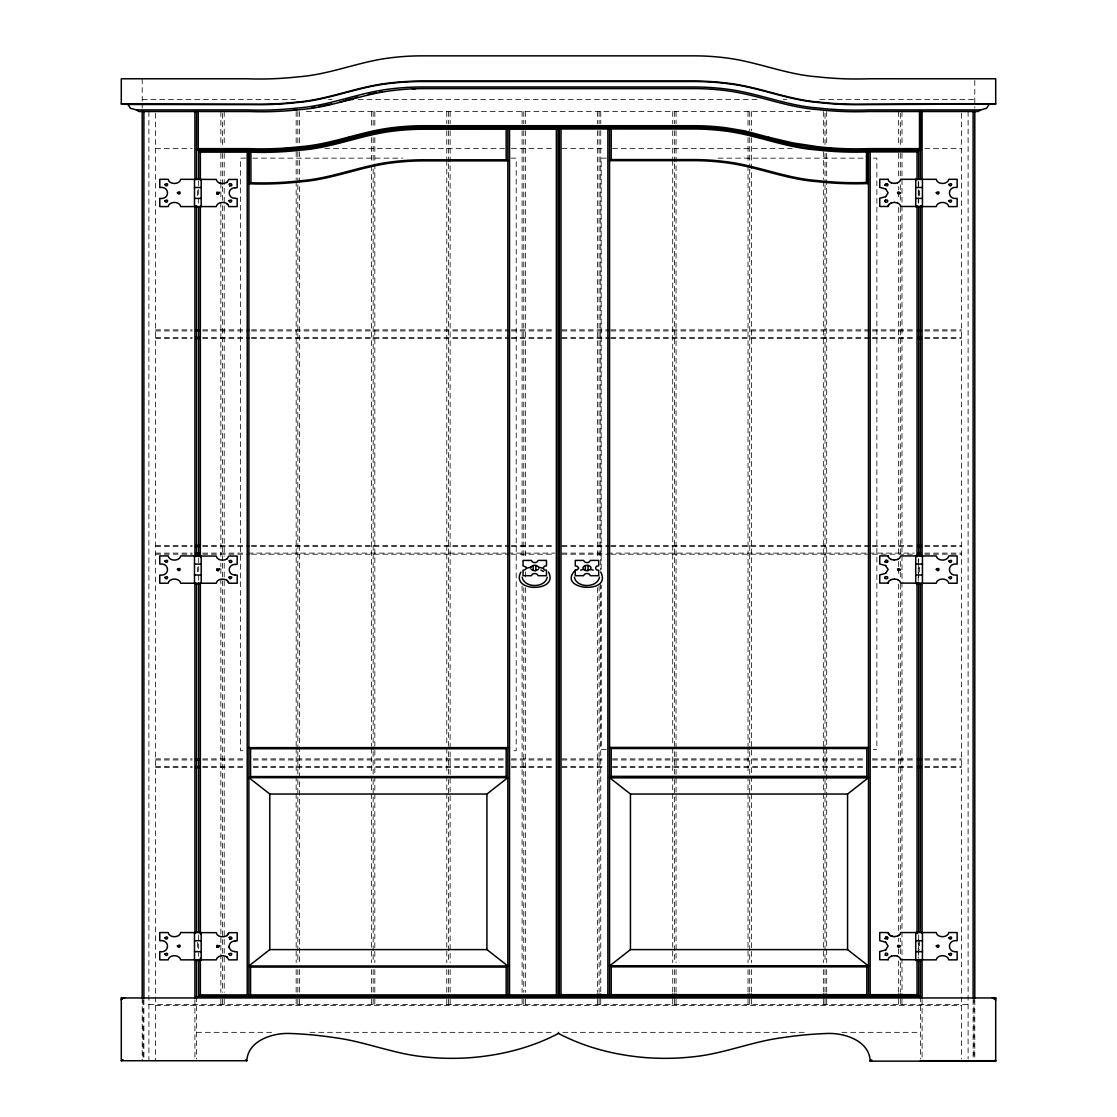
<?xml version="1.0" encoding="UTF-8"?>
<svg xmlns="http://www.w3.org/2000/svg" width="1117" height="1117" viewBox="0 0 1117 1117"><rect width="100%" height="100%" fill="white"/><g stroke="black" fill="none" stroke-linecap="round" stroke-linejoin="round"><path stroke-width="0.75" stroke-dasharray="5 3.75" d="M142.208 99.511L295.488 99.511M328.58 99.511L332.07 99.511M358.194 99.511L758.806 99.511M783.199 99.511L786.675 99.511M819.766 99.511L974.792 99.511M306.379 111.518L811.403 111.518M155.598 148.645L192.222 148.645M324.782 148.645L504.437 148.645M511.404 148.645L555.009 148.645M561.991 148.645L605.596 148.645M612.563 148.645L792.218 148.645M924.778 148.645L961.402 148.645M245.754 158.139L240.518 158.139L240.518 750.708L245.754 750.708M252.735 158.139L402.79 158.139M510.972 158.139L516.208 158.139L516.208 750.708L510.972 750.708M606.405 158.139L601.169 158.139L601.169 571.569M718.077 158.139L864.656 158.139M873.382 158.139L876.873 158.139L876.873 749.493L873.382 749.493M155.598 329.864L192.222 329.864M202.694 329.864L249.775 329.864M251.52 329.864L509.659 329.864M511.404 329.864L555.009 329.864M561.991 329.864L609.086 329.864M610.831 329.864L870.702 329.864M872.447 329.864L914.306 329.864M924.778 329.864L961.402 329.864M155.598 330.953L192.222 330.953M202.694 330.953L249.775 330.953M251.52 330.953L509.659 330.953M511.404 330.953L555.009 330.953M561.991 330.953L609.086 330.953M610.831 330.953L870.702 330.953M872.447 330.953L914.306 330.953M924.778 330.953L961.402 330.953M155.598 337.502L192.222 337.502M202.694 337.502L249.775 337.502M251.52 337.502L509.659 337.502M511.404 337.502L555.009 337.502M561.991 337.502L609.086 337.502M610.831 337.502L870.702 337.502M872.447 337.502L914.306 337.502M924.778 337.502L961.402 337.502M155.598 338.591L192.222 338.591M202.694 338.591L249.775 338.591M251.52 338.591L509.659 338.591M511.404 338.591L555.009 338.591M561.991 338.591L609.086 338.591M610.831 338.591L870.702 338.591M872.447 338.591L914.306 338.591M924.778 338.591L961.402 338.591M155.598 545.459L192.222 545.459M202.694 545.459L249.775 545.459M251.52 545.459L509.659 545.459M511.404 545.459L555.009 545.459M561.991 545.459L609.086 545.459M610.831 545.459L870.702 545.459M872.447 545.459L914.306 545.459M924.778 545.459L961.402 545.459M155.598 546.548L192.222 546.548M202.694 546.548L249.775 546.548M251.52 546.548L509.659 546.548M511.404 546.548L555.009 546.548M561.991 546.548L609.086 546.548M610.831 546.548L870.702 546.548M872.447 546.548L914.306 546.548M924.778 546.548L961.402 546.548M155.598 553.11L192.222 553.11M202.694 553.11L246.299 553.11M248.03 553.11L506.169 553.11M507.914 553.11L555.009 553.11M561.991 553.11L605.596 553.11M607.341 553.11L867.225 553.11M868.97 553.11L914.306 553.11M924.778 553.11L961.402 553.11M155.598 554.2L192.222 554.2M202.694 554.2L249.775 554.2M251.52 554.2L509.659 554.2M511.404 554.2L555.009 554.2M561.991 554.2L609.086 554.2M610.831 554.2L870.702 554.2M872.447 554.2L914.306 554.2M924.778 554.2L961.402 554.2M606.405 749.493L601.169 749.493L601.169 585.517M155.598 758.89L192.222 758.89M202.694 758.89L246.299 758.89M253.266 758.89L504.437 758.89M511.404 758.89L555.009 758.89M561.991 758.89L605.596 758.89M612.563 758.89L863.734 758.89M872.447 758.89L914.306 758.89M924.778 758.89L961.402 758.89M155.598 759.979L192.222 759.979M202.694 759.979L246.299 759.979M253.266 759.979L504.437 759.979M511.404 759.979L555.009 759.979M561.991 759.979L605.596 759.979M612.563 759.979L863.734 759.979M872.447 759.979L914.306 759.979M924.778 759.979L961.402 759.979M155.598 766.527L192.222 766.527M202.694 766.527L246.299 766.527M253.266 766.527L504.437 766.527M511.404 766.527L555.009 766.527M561.991 766.527L605.596 766.527M612.563 766.527L863.734 766.527M872.447 766.527L914.306 766.527M924.778 766.527L961.402 766.527M155.598 767.616L192.222 767.616M202.694 767.616L246.299 767.616M253.266 767.616L504.437 767.616M511.404 767.616L555.009 767.616M561.991 767.616L605.596 767.616M612.563 767.616L863.734 767.616M872.447 767.616L914.306 767.616M924.778 767.616L961.402 767.616M148.896 1004.504L968.104 1004.504M155.598 1005.607L961.402 1005.607M196.592 1032.345L275.075 1032.345M309.967 1032.345L554.144 1032.345M562.856 1032.345L807.033 1032.345M841.925 1032.345L920.408 1032.345M974.792 80.494L974.792 108.098M974.792 999.659L974.792 1058.986M973.954 997.956L973.954 1058.986M973.116 999.659L973.116 1058.986M968.104 111.518L968.104 1058.986M961.402 113.208L961.402 1058.986M922.083 999.659L922.083 1058.986M920.408 996.867L920.408 1058.986M919.486 190.616L919.486 196.843M919.486 567.241L919.486 571.918M919.486 940.737L919.486 950.106M918.705 182.183L918.705 196.117M918.705 197.863L918.705 203.085M918.705 558.486L918.705 561.977M918.705 563.722L918.705 581.147M918.705 934.803L918.705 948.738M918.705 950.483L918.705 957.451M918.23 180.996L918.244 196.285M918.23 197.988L918.244 203.071M918.244 559.324L918.23 581.399M918.244 939.341L918.23 958.023M901.991 111.518L901.991 146.411M901.991 153.378L901.991 992.301M901.991 999.282L901.991 1004.504M900.316 113.264L900.316 146.411M900.316 153.378L900.316 177.798M900.316 184.78L900.316 193.492M900.316 195.238L900.316 200.474M900.316 207.455L900.316 554.535M900.316 561.502L900.316 570.228M900.316 571.974L900.316 577.196M900.316 584.177L900.316 929.512M900.316 938.238L900.316 941.729M900.316 948.696L900.316 955.677M900.316 962.645L900.316 992.301M900.316 999.282L900.316 1004.504M898.654 111.518L898.654 146.411M898.654 153.378L898.654 177.798M898.654 186.525L898.654 190.016M898.654 191.761L898.654 200.474M898.654 207.455L898.654 554.535M898.654 561.502L898.654 566.738M898.654 568.483L898.654 577.196M898.654 584.177L898.654 931.257M898.654 938.238L898.654 941.729M898.654 948.696L898.654 953.932M898.654 960.913L898.654 992.301M898.654 999.282L898.654 1004.504M826.692 111.518L826.692 144.665M826.692 153.378L826.692 962.645M826.692 969.626L826.692 992.301M826.692 999.282L826.692 1004.504M825.016 113.264L825.016 144.665M825.016 153.378L825.016 183.034M825.016 184.78L825.016 749.87M825.016 751.615L825.016 777.781M825.016 779.526L825.016 962.645M825.016 969.626L825.016 992.301M825.016 999.282L825.016 1004.504M823.341 111.518L823.341 144.665M823.341 151.633L823.341 179.544M823.341 181.289L823.341 746.379M823.341 748.125L823.341 774.29M823.341 776.036L823.341 962.645M823.341 969.626L823.341 992.301M823.341 999.282L823.341 1004.504M751.378 111.518L751.378 130.717M751.378 137.684L751.378 962.645M751.378 969.626L751.378 992.301M751.378 999.282L751.378 1004.504M749.702 111.518L749.702 130.717M749.702 137.684L749.702 167.341M749.702 169.086L749.702 749.87M749.702 751.615L749.702 777.781M749.702 779.526L749.702 962.645M749.702 969.626L749.702 992.301M749.702 999.282L749.702 1004.504M748.027 111.518L748.027 128.972M748.027 137.684L748.027 163.85M748.027 165.595L748.027 746.379M748.027 748.125L748.027 774.29M748.027 776.036L748.027 962.645M748.027 969.626L748.027 992.301M748.027 999.282L748.027 1004.504M676.064 111.518L676.064 123.736M676.064 130.717L676.064 962.645M676.064 969.626L676.064 992.301M676.064 999.282L676.064 1004.504M674.389 111.518L674.389 123.736M674.389 130.717L674.389 162.105M674.389 163.85L674.389 749.87M674.389 751.615L674.389 777.781M674.389 779.526L674.389 962.645M674.389 969.626L674.389 992.301M674.389 999.282L674.389 1004.504M672.713 111.518L672.713 123.736M672.713 130.717L672.713 158.614M672.713 160.359L672.713 746.379M672.713 748.125L672.713 774.29M672.713 776.036L672.713 962.645M672.713 969.626L672.713 992.301M672.713 999.282L672.713 1004.504M600.751 111.518L600.751 123.736M600.751 130.717L600.751 570.228M600.751 584.177L600.751 992.301M600.751 999.282L600.751 1004.504M599.089 111.518L599.089 123.736M599.089 130.717L599.089 558.011M599.089 585.922L599.089 992.301M599.089 999.282L599.089 1004.504M597.413 111.518L597.413 123.736M597.413 130.717L597.413 558.011M597.413 587.668L597.413 992.301M597.413 999.282L597.413 1004.504M525.451 111.518L525.451 123.736M525.451 130.717L525.451 558.011M525.451 571.974L525.451 578.941M525.451 587.668L525.451 992.301M525.451 999.282L525.451 1004.504M523.775 111.518L523.775 123.736M523.775 130.717L523.775 558.011M523.775 587.668L523.775 992.301M523.775 999.282L523.775 1004.504M522.1 111.518L522.1 123.736M522.1 130.717L522.1 558.011M522.1 585.922L522.1 992.301M522.1 999.282L522.1 1004.504M450.137 111.518L450.137 123.736M450.137 130.717L450.137 962.645M450.137 969.626L450.137 992.301M450.137 999.282L450.137 1004.504M448.462 111.518L448.462 123.736M448.462 130.717L448.462 162.105M448.462 163.85L448.462 749.87M448.462 751.615L448.462 777.781M448.462 779.526L448.462 962.645M448.462 969.626L448.462 992.301M448.462 999.282L448.462 1004.504M446.786 111.518L446.786 123.736M446.786 130.717L446.786 158.614M446.786 160.359L446.786 746.379M446.786 748.125L446.786 774.29M446.786 776.036L446.786 962.645M446.786 969.626L446.786 992.301M446.786 999.282L446.786 1004.504M374.823 111.518L374.823 128.972M374.823 137.684L374.823 962.645M374.823 969.626L374.823 992.301M374.823 999.282L374.823 1004.504M373.162 111.518L373.162 128.972M373.162 137.684L373.162 162.105M373.162 169.086L373.162 749.87M373.162 751.615L373.162 777.781M373.162 779.526L373.162 962.645M373.162 969.626L373.162 992.301M373.162 999.282L373.162 1004.504M371.486 111.518L371.486 128.972M371.486 137.684L371.486 163.85M371.486 165.595L371.486 746.379M371.486 748.125L371.486 774.29M371.486 776.036L371.486 962.645M371.486 969.626L371.486 992.301M371.486 999.282L371.486 1004.504M299.524 111.518L299.524 144.665M299.524 151.633L299.524 962.645M299.524 969.626L299.524 992.301M299.524 999.282L299.524 1004.504M297.848 111.518L297.848 144.665M297.848 151.633L297.848 183.034M297.848 184.78L297.848 749.87M297.848 751.615L297.848 777.781M297.848 779.526L297.848 962.645M297.848 969.626L297.848 992.301M297.848 999.282L297.848 1004.504M296.173 111.518L296.173 144.665M296.173 151.633L296.173 179.544M296.173 181.289L296.173 746.379M296.173 748.125L296.173 774.29M296.173 776.036L296.173 962.645M296.173 969.626L296.173 992.301M296.173 999.282L296.173 1004.504M224.21 111.518L224.21 146.411M224.21 153.378L224.21 556.28M224.21 563.247L224.21 992.301M224.21 999.282L224.21 1004.504M222.534 113.264L222.534 146.411M222.534 153.378L222.534 184.78M222.534 186.525L222.534 203.964M222.534 205.71L222.534 561.502M222.534 563.247L222.534 992.301M222.534 999.282L222.534 1004.504M220.859 111.518L220.859 146.411M220.859 153.378L220.859 181.289M220.859 183.034L220.859 190.016M220.859 191.761L220.859 200.474M220.859 202.219L220.859 556.28M220.859 563.247L220.859 566.738M220.859 568.483L220.859 577.196M220.859 578.941L220.859 943.46M220.859 945.205L220.859 992.301M220.859 999.282L220.859 1004.504M198.672 180.661L198.672 203.308M198.7 557.746L198.672 581.524M198.672 935.027L198.672 956.445M197.43 190.616L197.43 198.407M197.43 567.241L197.43 571.918M197.43 942.301L197.43 951.656M196.592 996.867L196.592 1058.986M194.916 999.659L194.916 1058.986M155.598 113.208L155.598 1060.731M148.896 111.518L148.896 1060.731M143.884 999.659L143.884 1058.986M143.046 999.659L143.046 1058.986M142.208 78.776L142.208 108.098M142.208 997.956L142.208 1060.731"/><path stroke-width="1.5" d="M249.189 148.645L198.268 148.645L196.592 149.734L249.161 149.734L249.189 148.645A340.196 340.196 0 0 0 300.082 146.69M246.801 1060.731C248.03 1040.849 271.682 1033.141 288.647 1033.434A379.934 379.934 0 0 1 334.151 1037.595C364.449 1041.379 392.919 1053.652 423.315 1056.738A256.435 256.435 0 0 0 471.206 1057.617C501.477 1055.174 531.552 1047.648 558.5 1033.434C585.448 1047.648 615.523 1055.174 645.794 1057.617A256.435 256.435 0 0 0 693.685 1056.738C724.081 1053.652 752.537 1041.379 782.849 1037.609A379.934 379.934 0 0 1 828.353 1033.448C845.415 1033.085 869.389 1041.044 870.199 1061.15L995.708 1061.15L995.708 997.956L121.292 997.956L121.292 1060.731L246.801 1060.731L245.628 1059.921M121.292 1000.148L122.27 998.305M884.79 200.851L885.32 201.884M884.79 577.475L885.32 578.508M885.306 578.508C888.378 580.17 888.811 575.437 885.488 576.777M885.32 955.133L885.502 953.401M885.306 955.133C888.364 956.808 888.825 952.047 885.488 953.401M226.96 935.571L228.817 932.681L237.195 932.681L237.167 940.863L235.003 941.059M235.031 951.6C227.31 951.572 227.323 941.1 235.031 941.059M530.575 568.064C531.315 564.378 538.199 564.378 538.939 568.064M547.246 577.21C545.04 588.282 524.362 588.282 522.142 577.21M582.795 568.064C583.535 564.378 590.432 564.378 591.158 568.064M599.48 577.21C597.26 588.282 576.581 588.282 574.375 577.21M888.099 206.477L888.937 204.425L891.254 202.931M888.099 583.102L888.964 581.049L891.254 579.555M888.336 582.041L888.113 583.102L879.735 583.102L879.749 574.906L885.669 573.314M989.02 104.453L986.562 108.307L980.656 109.913L868.565 109.913A339.107 339.107 0 0 1 817.826 107.972C786.438 105.696 757.27 92.753 726.176 89.039A256.533 256.533 0 0 0 693.755 86.986L422.031 86.986A256.533 256.533 0 0 0 389.61 89.039C358.515 92.753 329.347 105.696 297.96 107.972A339.107 339.107 0 0 1 247.22 109.899L136.344 109.913L130.438 108.307L127.98 104.453L121.292 103.965L121.292 78.776L247.178 78.776A342.5 342.5 0 0 0 298.393 76.808C329.794 74.56 358.99 61.63 390.084 57.875A252.903 252.903 0 0 1 422.058 55.85L693.727 55.85A252.903 252.903 0 0 1 725.701 57.861C756.795 61.63 785.991 74.56 817.393 76.808A342.5 342.5 0 0 0 868.607 78.762L995.708 78.776L995.708 103.965L859.867 104.663A325.55 325.55 0 0 1 819.264 102.596C787.96 100.251 758.862 87.21 727.781 83.677A268.834 268.834 0 0 0 693.839 81.527L421.961 81.527A268.834 268.834 0 0 0 388.004 83.677C356.937 87.21 327.839 100.251 296.522 102.596A325.55 325.55 0 0 1 255.933 104.649L127.98 104.453M888.099 959.726L888.964 957.674L891.254 956.18M980.656 109.913L978.143 111.518L868.607 111.518A342.5 342.5 0 0 1 817.393 109.564C785.991 107.302 756.795 94.373 725.701 90.617A252.903 252.903 0 0 0 693.727 88.606L424.041 88.606A252.903 252.903 0 0 0 392.067 90.617C360.973 94.386 331.777 107.302 300.375 109.564A342.5 342.5 0 0 1 249.161 111.518L138.857 111.518L136.344 109.913M228.901 200.823C230.702 205.067 234.137 198.17 229.069 200.557M229.069 577.182C234.765 574.934 229.697 581.789 229.083 577.182M228.901 954.072C230.688 958.316 234.151 951.419 229.069 953.806M886.87 183.733L888.043 184.514L887.568 185.562M884.957 938.573L886.018 936.981M218.234 194.079L219.463 192.543M216.684 946.951L216.893 945.415L219.49 945.792M898.403 570.55C894.633 566.933 904.686 569.768 898.375 570.55M121.404 999.575L122.27 998.598M884.762 200.851L885.502 200.152M884.762 577.475L885.502 576.777M227.966 934.734L228.594 933.742M520.927 572.03C509.827 592.471 559.575 592.471 548.461 572.03M525.939 569.153L525.939 566.975L523.035 565.872L523.035 560.413L531.413 560.413C531.999 563.373 537.514 563.373 538.101 560.413L546.464 560.413L546.464 565.872C542.373 565.258 542.373 570.857 546.464 570.242L546.464 575.702L538.101 575.702C537.514 572.756 531.999 572.756 531.413 575.702L523.035 575.702L523.035 570.242L525.409 569.6M888.336 205.416L888.964 204.425M897.509 936.102L899.827 934.608L900.665 932.555L936.228 932.555C937.331 938.085 947.663 938.085 948.78 932.555L957.143 932.555L957.143 940.737C946.895 939.202 946.895 953.206 957.143 951.656L957.143 959.852L948.78 959.852C947.663 954.309 937.331 954.309 936.228 959.852L915.731 959.852L915.731 932.555M249.161 149.72A342.5 342.5 0 0 0 300.375 147.765C331.777 145.517 360.973 132.588 392.067 128.832A252.903 252.903 0 0 1 424.041 126.807L693.727 126.807A252.903 252.903 0 0 1 725.701 128.818L750.47 133.3L768.203 138.271L768.873 137.265L792.861 142.892L817.686 146.69M229.264 184.11L229.767 185.813M229.264 560.734L229.767 562.437M229.264 937.358L229.767 939.062M226.96 182.322L228.817 179.432L237.195 179.432L237.167 187.614L235.003 187.81M226.96 558.947L228.817 556.057L237.195 556.057L237.167 564.239L235.003 564.434M885.655 196.69L888.113 192.822L885.655 188.968M538.38 569.419L534.75 570.787L531.133 569.419M575.688 569.879C555.037 590.041 612.954 595.193 600.695 572.03M590.6 569.419L586.983 570.787L583.353 569.419M885.655 573.314L888.113 569.447L885.655 565.593M898.808 935.446L899.813 934.608M885.655 949.939L888.113 946.071L885.655 942.217M887.568 562.2L888.029 561.139L886.87 560.357M887.568 938.825L888.029 937.763L886.87 936.981M248.882 965.982L269.797 949.604L486.928 949.604L507.844 965.982L506.169 967.071L250.557 967.071L248.882 965.982L507.844 965.982M486.928 794.033L507.844 777.669L506.169 776.566L250.557 776.566L248.882 777.669L269.797 794.033L486.928 794.033L486.928 949.604M630.449 949.604L609.533 965.982L868.495 965.982L847.566 949.604L630.449 949.604L630.449 794.033L609.533 777.669L868.495 777.669L847.566 794.033L630.449 794.033M868.104 183.579L866.429 182.518L859.518 182.685A339.512 339.512 0 0 1 817.183 180.535C785.796 178.273 756.614 165.316 725.505 161.602A255.36 255.36 0 0 0 693.238 159.563L611.222 159.563L609.547 160.653L693.224 160.653A252.903 252.903 0 0 1 725.184 162.663C756.293 166.433 785.488 179.362 816.89 181.61A342.5 342.5 0 0 0 868.104 183.565L868.104 150.823L866.429 151.954L859.573 152.121A344.595 344.595 0 0 1 816.597 149.929C785.181 147.695 755.972 134.78 724.863 130.996A250.445 250.445 0 0 0 693.21 129L611.222 128.986L609.547 127.896L607.871 128.986L561.013 128.986L559.338 127.896L559.338 995.778L918.705 995.778L918.705 959.196M870.199 1061.15L871.818 1060.089L870.199 1060.731M198.672 178.915L198.672 151.046L200.348 152.135L247.206 152.135L248.882 151.046L248.882 996.001L250.557 994.912L506.169 994.912L507.844 996.001L509.52 994.912L556.378 994.912L558.053 996.001L558.053 128.12L424.167 128.12A252.903 252.903 0 0 0 392.193 130.131C361.098 133.9 331.903 146.83 300.501 149.078A342.5 342.5 0 0 1 249.273 151.032L249.273 183.802A342.5 342.5 0 0 0 300.501 181.834C331.903 179.572 361.098 166.656 392.193 162.887A252.903 252.903 0 0 1 424.167 160.876L507.844 160.876L506.169 159.787L424.153 159.787M249.273 151.046L250.948 152.177L257.818 152.345A344.595 344.595 0 0 0 300.78 150.153C332.196 147.919 361.405 135.003 392.514 131.206A250.445 250.445 0 0 1 424.181 129.223L506.169 129.209L507.844 128.12L509.52 129.209L556.378 129.209L558.053 128.12M918.705 995.778L917.029 994.688L870.171 994.688L868.495 995.778L868.495 150.823L870.171 151.912L917.029 151.912L918.705 150.823L918.705 178.706M506.169 748.739L507.844 747.636L248.882 747.636L250.557 748.739L506.169 748.739L506.169 776.566M198.672 959.405L198.672 996.001L200.348 994.912L247.206 994.912L248.882 996.001M121.292 1060.731L122.954 1059.642L121.781 1060.41M611.222 776.357L609.547 777.446L868.495 777.446L866.82 776.357L611.222 776.357L611.222 748.516L609.547 747.427L868.495 747.427L866.82 748.516L611.222 748.516M559.338 995.778L561.013 994.688L607.871 994.688L609.547 995.778L611.222 994.688L866.82 994.688L868.495 995.778M866.82 966.847L868.495 965.758L609.547 965.758L611.222 966.847L866.82 966.847L866.82 994.688M995.708 997.956L994.479 998.375M249.273 183.802L250.948 182.741L257.873 182.909A339.512 339.512 0 0 0 300.208 180.759C331.595 178.483 360.777 165.539 391.872 161.825A255.36 255.36 0 0 1 424.153 159.787M229.25 184.11C232.015 182.211 233.285 186.846 229.753 185.813M229.25 560.734C232.015 558.835 233.285 563.471 229.753 562.437M229.25 937.358C232.015 935.46 233.285 940.095 229.753 939.062M226.988 182.322C223.623 184.389 217.159 183.984 216.251 179.432L180.703 179.306C179.586 184.836 169.253 184.836 168.15 179.306L159.773 179.306L159.773 187.488C170.035 185.953 170.035 199.957 159.773 198.407L159.773 206.589L168.15 206.589C169.253 201.06 179.586 201.06 180.703 206.589L216.279 206.589C217.382 201.06 227.714 201.06 228.817 206.589L237.195 206.589L237.167 198.533L235.003 198.351M897.509 182.853L899.827 181.345L900.665 179.306L936.228 179.306C937.331 184.836 947.663 184.836 948.78 179.306L957.143 179.306L957.143 187.488C946.895 185.953 946.895 199.957 957.143 198.407L957.143 206.589L948.78 206.589C947.663 201.06 937.331 201.06 936.228 206.589L915.731 206.589L915.731 179.306M885.669 196.69L879.735 198.281L879.749 206.477L888.113 206.477M226.988 558.947C223.623 561.027 217.159 560.608 216.251 556.057L198.672 556.057M897.509 559.477L899.827 557.983L900.665 555.931L936.228 555.931C937.331 561.46 947.663 561.46 948.78 555.931L957.143 555.931L957.143 564.113C946.895 562.577 946.895 576.581 957.143 575.032L957.143 583.228L948.78 583.228C947.663 577.684 937.331 577.684 936.228 583.228L900.651 583.102L899.813 581.049L897.509 579.555M226.988 935.571C223.623 937.652 217.159 937.233 216.251 932.681L180.703 932.555C179.586 938.085 169.253 938.085 168.15 932.555L159.773 932.555L159.773 940.737C170.035 939.202 170.035 953.206 159.773 951.656L159.773 959.852L168.15 959.852C169.253 954.309 179.586 954.309 180.703 959.852L216.279 959.852C217.173 955.3 223.637 954.867 226.988 956.948M885.669 949.939L879.735 951.53L879.735 959.726L888.113 959.726M885.488 200.152C888.825 198.784 888.35 203.545 885.306 201.884M347.582 100.069L353.391 98.254M300.082 146.69C331.47 144.428 360.651 131.485 391.746 127.757A255.36 255.36 0 0 1 424.027 125.718L693.741 125.718A255.36 255.36 0 0 1 726.022 127.757L744.899 130.912L768.873 137.265M354.871 97.849L357.831 97.011M235.031 187.81C227.31 187.824 227.323 198.309 235.031 198.351M897.523 182.853L894.368 183.397M891.24 202.931L894.396 202.372M235.031 564.434C227.31 564.448 227.323 574.934 235.031 574.976M526.749 568.232L530.589 567.199M580.645 570.117L583.674 569.307M897.523 559.477L894.368 560.022M891.24 579.555L894.396 578.997M897.523 936.102L894.368 936.646M891.24 956.18L894.396 955.635M339.638 102.15L345.991 100.474M886.018 183.733L884.804 185.045M887.233 185.743L884.943 185.31M886.018 560.357L884.804 561.683M887.233 562.368L884.943 561.949M887.233 938.992L884.943 938.573M368.359 94.428L371.402 93.744M323.399 105.724L331.567 104.035M218.234 570.703L219.463 569.167M218.234 947.328L219.463 945.792M372.938 93.451L376.024 92.851M318.443 106.618L321.752 106.031M379.124 92.292L382.237 91.762M311.811 107.721L315.148 107.218M123.149 998.012L124.629 997.956M886.004 183.733L886.884 183.733M886.004 560.357L886.884 560.357M886.004 936.981L886.884 936.981M218.262 194.079L217.382 194.023M218.262 570.703L216.67 570.326M218.262 947.328L217.382 947.272M346.005 99.511L352.972 99.511M121.292 103.965L255.933 104.174A324.419 324.419 0 0 0 296.396 102.122C327.7 99.762 356.784 86.721 387.864 83.203A269.937 269.937 0 0 1 421.947 81.052L693.839 81.038A269.937 269.937 0 0 1 727.921 83.203C759.002 86.721 788.085 99.762 819.389 102.108A324.419 324.419 0 0 0 859.853 104.174L995.708 103.965M559.338 127.896L693.224 127.896A252.903 252.903 0 0 1 725.184 129.921C756.293 133.677 785.488 146.606 816.89 148.854A342.5 342.5 0 0 0 868.104 150.823M284.667 148.645L310.833 148.645M809.657 148.645L832.333 148.645M817.686 146.69A340.196 340.196 0 0 0 868.579 148.631L919.5 148.645L921.176 149.734L921.176 111.518M768.203 138.271L792.386 143.939L817.393 147.765A342.5 342.5 0 0 0 868.607 149.72L921.176 149.734M868.495 150.823L918.705 150.823M198.672 151.046L248.882 151.046M866.499 151.912L866.429 182.518M250.892 152.135L250.948 182.741M195.335 178.762L200.348 178.762M916.568 178.762L921.595 178.762M888.113 179.306L879.735 179.306L879.735 187.363L885.669 188.968M194.498 187.488L201.186 187.488M915.731 187.488L922.433 187.488M194.498 198.407L201.186 198.407M915.731 198.407L922.433 198.407M918.244 206.477L900.651 206.477L899.813 204.425L897.509 202.931M195.335 207.148L200.348 207.148M916.568 207.148L921.595 207.148M195.712 329.864L199.203 329.864M917.797 329.864L921.288 329.864M195.712 330.953L199.203 330.953M917.797 330.953L921.288 330.953M195.712 337.502L199.203 337.502M917.797 337.502L921.288 337.502M195.712 338.591L199.203 338.591M917.797 338.591L921.288 338.591M195.712 545.459L199.203 545.459M917.797 545.459L921.288 545.459M195.712 546.548L199.203 546.548M917.797 546.548L921.288 546.548M195.712 553.11L199.203 553.11M917.797 553.11L921.288 553.11M195.712 554.2L199.203 554.2M917.797 554.2L921.288 554.2M195.335 555.386L200.348 555.386M916.568 555.386L921.595 555.386M194.498 564.113L201.186 564.113M915.731 564.113L922.433 564.113M194.498 575.032L201.186 575.032M915.731 575.032L922.433 575.032M195.335 583.772L200.348 583.772M916.568 583.772L921.595 583.772M195.712 758.89L199.203 758.89M917.797 758.89L921.288 758.89M195.712 759.979L199.203 759.979M917.797 759.979L921.288 759.979M195.712 766.527L199.203 766.527M917.797 766.527L921.288 766.527M195.712 767.616L199.203 767.616M917.797 767.616L921.288 767.616M248.882 777.669L507.844 777.669M195.335 932.011L200.348 932.011M916.568 932.011L921.595 932.011M888.113 932.555L879.735 932.555L879.749 940.612L885.669 942.217M194.498 940.737L201.186 940.737M915.731 940.737L922.433 940.737M194.498 951.656L201.186 951.656M915.731 951.656L922.433 951.656M918.244 959.726L900.651 959.726L899.813 957.674L897.509 956.18M195.335 960.397L200.348 960.397M916.568 960.397L921.595 960.397M198.672 996.001L558.053 996.001M195.712 996.867L921.288 996.867M995.708 998.375L994.046 999.045M920.408 1060.731L995.708 1060.731M992.371 997.956L993.236 998.039M894.396 183.397L891.24 182.853M894.368 202.372L897.523 202.931M894.396 560.022L891.24 559.477M894.368 578.997L897.523 579.555M235.003 574.976L237.195 575.157L237.195 583.228L228.803 583.228L226.96 580.323M891.24 936.102L894.396 936.646M894.368 955.635L897.523 956.18M235.003 951.6L237.195 951.782L237.167 959.852L228.803 959.852L226.96 956.948M898.375 193.925C904.686 193.185 894.633 190.281 898.403 193.925M898.375 947.174C904.686 946.434 894.633 943.53 898.403 947.174M590.167 569.307L593.197 570.117M538.813 567.199L542.653 568.232M219.407 182.979L220.929 183.383M892.762 936.507L889.942 935.446L888.099 932.555M217.396 194.023L216.67 193.702M217.396 947.272L216.67 946.951M891.254 182.853L888.937 181.345L888.099 179.306M891.254 559.477L888.937 557.983L888.099 555.931M885.669 565.593L879.735 563.987L879.749 555.931L888.113 555.931L888.336 556.992M540.977 570.117L543.574 571.429M226.988 580.323C223.623 578.257 217.159 578.676 216.251 583.228L180.703 583.228C179.586 577.684 169.253 577.684 168.15 583.228L159.773 583.228L159.773 575.032C170.035 576.581 170.035 562.577 159.773 564.113L159.773 555.931L168.15 555.931C169.253 561.46 179.586 561.46 180.703 555.931L201.186 555.931L201.186 583.228M994.479 1060.34L995.708 1061.15M121.292 997.956L122.521 998.766M994.73 998.598L995.708 1000.148M226.96 203.699L227.966 204.551M889.956 935.446L888.336 933.617M219.49 192.543L216.88 192.166L216.684 193.702M219.49 569.167L216.88 568.79L216.684 570.326M348.895 137.265L349.565 138.271M227.966 581.175L228.594 582.166M228.817 946.322L229.111 947.733M868.579 148.645L868.607 149.734M974.792 111.518L974.792 997.956M973.116 111.518L973.116 997.914M922.433 179.306L922.433 206.589M922.433 555.931L922.433 583.228M922.433 932.555L922.433 959.852M922.083 111.518L922.083 179.572M922.083 205.751L922.083 556.461M922.083 582.641L922.083 933.351M922.083 959.531L922.083 997.914M920.408 111.518L920.408 179.572M920.408 205.751L920.408 556.461M920.408 584.386L920.408 931.606M920.408 959.531L920.408 997.956M919.5 111.518L919.5 148.645M918.705 206.575L918.705 555.009M918.705 582.879L918.705 931.313M917.029 151.912L917.029 179.837M917.029 206.003L917.029 556.727M917.029 582.892L917.029 933.617M917.029 959.782L917.029 994.688M915.731 555.931L915.731 583.228M901.991 994.046L901.991 997.537M900.316 994.046L900.316 997.537M898.654 994.046L898.654 997.537M870.171 151.912L870.171 994.688M866.82 748.516L866.82 776.357M847.566 794.033L847.566 949.604M826.692 994.046L826.692 997.537M825.016 994.046L825.016 997.537M823.341 994.046L823.341 997.537M751.378 994.046L751.378 997.537M749.702 994.046L749.702 997.537M748.027 994.046L748.027 997.537M676.064 994.046L676.064 997.537M674.389 994.046L674.389 997.537M672.713 994.046L672.713 997.537M611.222 128.986L611.222 159.563M611.222 966.847L611.222 994.688M609.547 127.896L609.547 995.778M607.871 128.986L607.871 994.688M600.751 994.046L600.751 997.537M599.089 994.046L599.089 997.537M597.413 994.046L597.413 997.537M588.059 565.425L588.059 570.703M585.364 565.565L585.364 570.55M561.013 128.986L561.013 994.688M558.5 1032.429L558.5 1033.434M556.378 129.209L556.378 994.912M535.839 565.425L535.839 570.703M533.13 565.565L533.13 570.55M509.52 129.209L509.52 994.912M507.844 128.12L507.844 996.001M506.169 129.209L506.169 159.787M506.169 967.071L506.169 994.912M269.797 794.033L269.797 949.604M250.557 748.739L250.557 776.566M250.557 967.071L250.557 994.912M247.206 152.135L247.206 994.912M201.186 179.306L201.186 206.589M201.186 932.555L201.186 959.852M200.348 152.135L200.348 180.06M200.348 206.226L200.348 556.95M200.348 583.116L200.348 933.84M200.348 958.26L200.348 994.912M198.672 206.799L198.672 555.233M198.672 583.102L198.672 931.536M198.268 111.518L198.268 148.645M196.592 111.518L196.592 179.572M196.592 205.751L196.592 556.461M196.592 584.386L196.592 931.606M196.592 959.531L196.592 997.956M194.916 111.518L194.916 179.572M194.916 205.751L194.916 556.461M194.916 582.641L194.916 933.351M194.916 959.531L194.916 997.914M194.498 179.306L194.498 206.589M194.498 555.931L194.498 583.228M194.498 932.555L194.498 959.852M143.884 111.518L143.884 997.914M142.208 111.518L142.208 997.914M412.41 88.788A252.903 252.903 0 0 1 415.622 88.676M296.703 109.745A342.5 342.5 0 0 1 293.31 110.094M164.855 184.487C167.215 188.843 169.602 181.303 164.855 184.487M164.855 200.851C167.215 205.221 169.602 197.681 164.855 200.851M177.408 192.669C179.767 197.039 182.155 189.485 177.408 192.669M164.855 561.111C167.215 565.467 169.602 557.928 164.855 561.111M164.855 577.475C167.215 581.845 169.602 574.306 164.855 577.475M177.408 569.293C179.767 573.663 182.155 566.11 177.408 569.293M164.855 937.735C167.215 942.092 169.602 934.552 164.855 937.735M164.855 954.1C167.215 958.47 169.602 950.93 164.855 954.1M177.408 945.917C179.767 950.288 182.155 942.734 177.408 945.917M578.606 568.064L577.629 569.6L575.269 570.242L575.269 575.702L583.633 575.702C584.219 572.756 589.734 572.756 590.335 575.702L598.698 575.702L598.698 570.242C594.593 570.857 594.593 565.258 598.698 565.872L598.698 560.413L590.335 560.413C589.734 563.373 584.219 563.373 583.633 560.413L575.269 560.413L575.269 565.872L577.629 566.514L578.606 568.064M936.283 192.669C938.629 197.039 941.031 189.485 936.283 192.669M948.836 184.487C951.181 188.843 953.583 181.303 948.836 184.487M948.836 200.851C951.181 205.221 953.583 197.681 948.836 200.851M936.283 569.293C938.629 573.663 941.031 566.11 936.283 569.293M948.836 561.111C951.181 565.467 953.583 557.928 948.836 561.111M948.836 577.475C951.181 581.845 953.583 574.306 948.836 577.475M936.283 945.917C938.629 950.288 941.031 942.734 936.283 945.917M948.836 937.735C951.181 942.092 953.583 934.552 948.836 937.735M948.836 954.1C951.181 958.47 953.583 950.93 948.836 954.1"/></g></svg>
